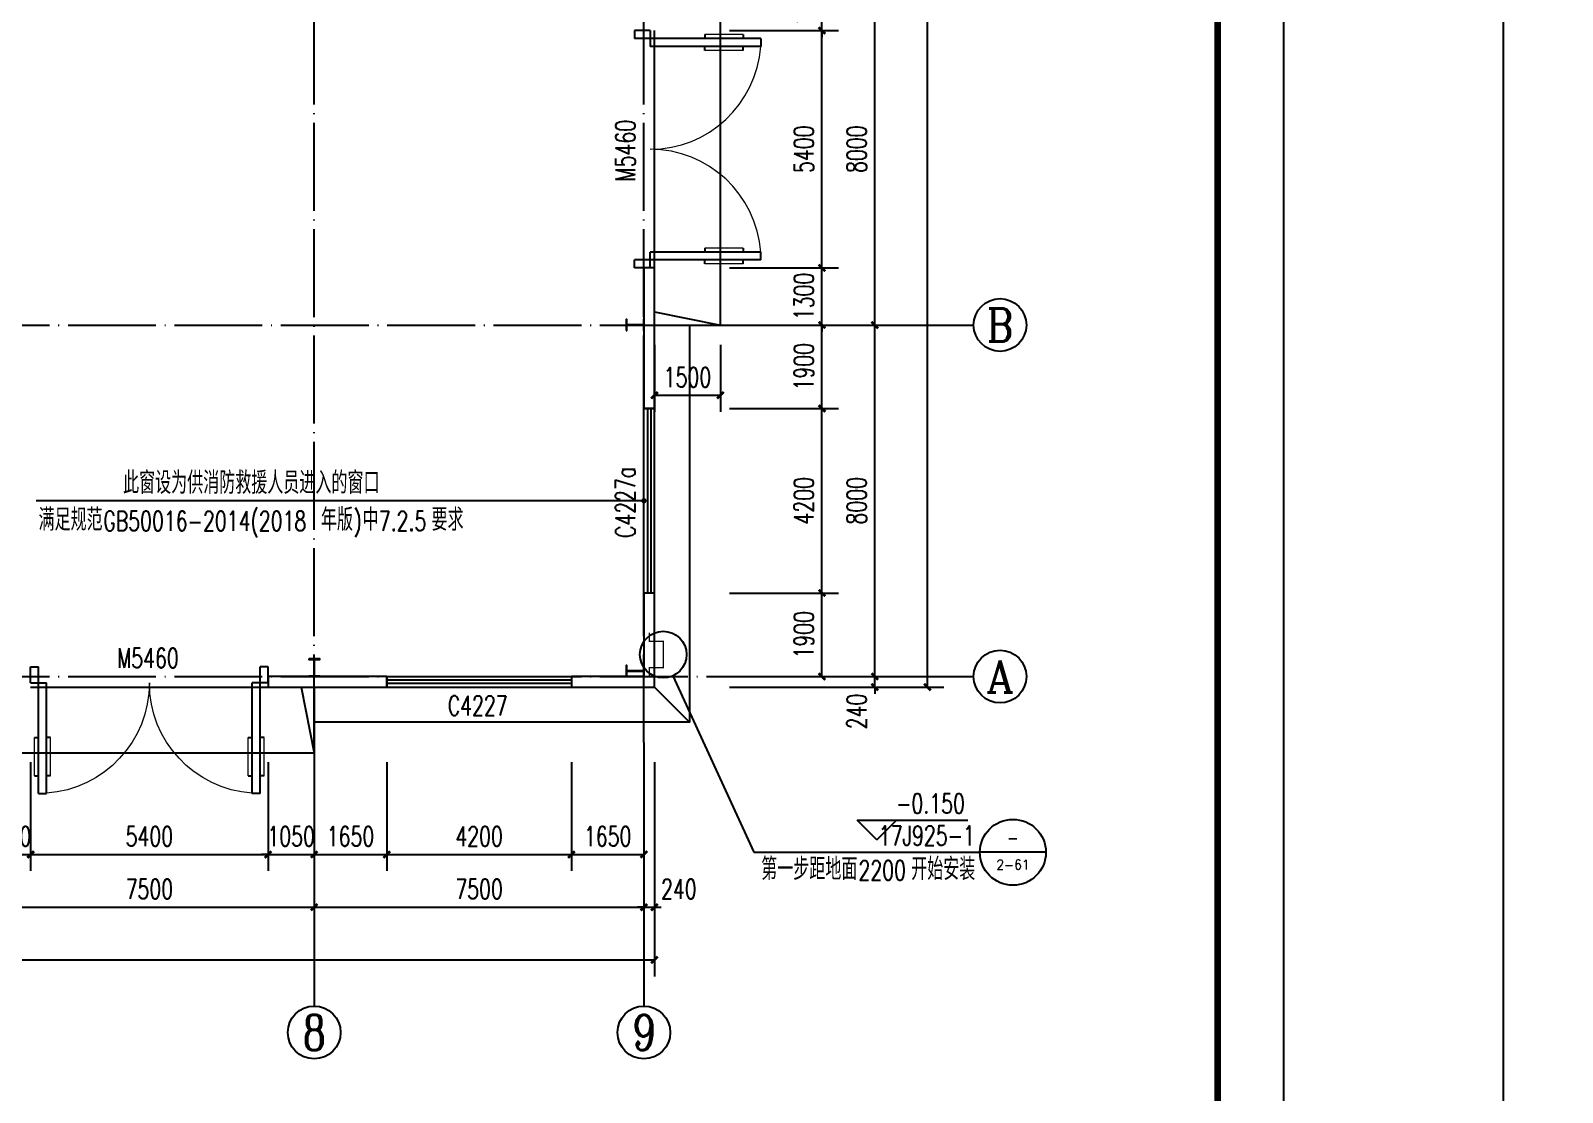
# Model space of a CAD drawing. Extents: x 14586673 to 15379323, y -344170 to -118775.
# Drawn here: x 14737673 to 14772514, y -313684 to -289520 of the extents above; entities that cross this region are included whole.
import ezdxf
from ezdxf.enums import TextEntityAlignment as Align

# ---------------------------------------------------------------- set-up
doc = ezdxf.new("R2010")
doc.units = 0
doc.header["$LTSCALE"] = 1000
doc.header["$MEASUREMENT"] = 0
doc.linetypes.add('DOTE', pattern=[2.42, 2, -0.2, 0.02, -0.2])
for name, color, linetype in [('AXIS', 3, 'Continuous'), ('AXIS_TEXT', 7, 'Continuous'), ('COLUMN', 2, 'Continuous'), ('DIM_ELEV', 3, 'Continuous'), ('DIM_LEAD', 3, 'Continuous'), ('DOTE', 1, 'DOTE'), ('PUB_DIM', 3, 'Continuous'), ('PUB_TEXT', 7, 'Continuous'), ('TK', 4, 'Continuous'), ('WALL-PARAPET', 6, 'Continuous'), ('WINDOW', 4, 'Continuous'), ('WINDOW_TEXT', 7, 'Continuous')]:
    doc.layers.add(name, color=color, linetype=linetype)
doc.styles.add('_TCH_AXIS', font='COMPLEX', dxfattribs={"bigfont": 'GBCBIG'})
doc.styles.add('_TCH_DIM', font='SIMPLEX', dxfattribs={"bigfont": 'GBCBIG'})
doc.styles.add('_TCH_DIM_T3', font='SIMPLEX', dxfattribs={"width": 0.705882, "bigfont": 'GBCBIG'})
doc.styles.add('_TCH_WINDOW', font='SIMPLEX', dxfattribs={"height": 3.5, "bigfont": 'GBCBIG'})
doc.styles.add('COMPLEX', font='COMPLEX')
doc.dimstyles.new('_TCH_ARCH&&150', dxfattribs={"dimtxt": 446.25, "dimasz": 150, "dimexe": 375, "dimexo": 450, "dimgap": 189.375, "dimtad": 1, "dimdec": 0, "dimzin": 0, "dimdsep": 46, "dimtxsty": '_TCH_DIM_T3', "dimblk": 'ARCHTICK', "dimcen": 0.09, "dimclrt": 7, "dimazin": 2, "dimtfac": 1, "dimtdec": 0, "dimtix": 1, "dimtmove": 2, "dimatfit": 3, "dimfxl": 0, "dimtolj": 1, "dimtzin": 0, "dimarcsym": 0})

# ---------------------------------------------------------------- blocks, each defined once
blk = doc.blocks.new('A$C797E1D2B')
at = {"layer": 'COLUMN'}
h = blk.add_hatch(color=256, dxfattribs=at)
h.paths.add_polyline_path([(125, 400), (250, 400), (250, 388), (130, 388), (130, 200), (125, 200)])
h.paths.add_polyline_path([(0, 400), (125, 400), (125, 200), (120, 200), (120, 388), (0, 388)])
h.paths.add_polyline_path([(0, 12), (120, 12), (120, 200), (125, 200), (125, 0), (0, 0)])
h.paths.add_polyline_path([(125, 200), (130, 200), (130, 12), (250, 12), (250, 0), (125, 0)])
blk.add_lwpolyline([(250, 0), (250, 12), (130, 12), (130, 388), (250, 388), (250, 400), (0, 400), (0, 388), (120, 388), (120, 12), (0, 12), (0, 0)], close=True, dxfattribs=at)
blk = doc.blocks.new('GeYuanFrame_34052851', base_point=(20.09, 4.53))
at = {"layer": 'TK'}
blk.add_lwpolyline([(20.09, 4.53), (20.09, 598.53), (1071.09, 598.53), (1071.09, 4.53)], close=True, dxfattribs=at)
at = {"layer": 'TK', "const_width": 1}
blk.add_lwpolyline([(45.09, 588.53), (1061.09, 588.53), (1061.09, 14.53), (45.09, 14.53)], close=True, dxfattribs=at)
blk = doc.blocks.new('GeYuanFrame_70717211', base_point=(20.09, 4.53))
at = {"layer": 'TK'}
blk.add_lwpolyline([(20.09, 4.53), (20.09, 598.53), (1071.09, 598.53), (1071.09, 4.53)], close=True, dxfattribs=at)
blk = doc.blocks.new('_AXISO')
blk.add_circle((0, 0), 0.5)
at = {"layer": 'AXIS_TEXT', "style": 'COMPLEX', "width": 1.041667}
blk.add_attdef('A', text='', height=0.56, dxfattribs=at).set_placement((-0.25, -0.28), (0.25, -0.28), align=Align.FIT)
blk = doc.blocks.new('_ArchTick')
at = {"color": 0, "linetype": 'ByBlock', "const_width": 0.4}
blk.add_lwpolyline([(-0.5, -0.5), (0.5, 0.5)], dxfattribs=at)
blk = doc.blocks.new('*D60')
at = {"layer": 'AXIS', "color": 0, "lineweight": -2}
for p, q in [((14753573, -207980), (14758448, -207980)), ((14758073, -304460), (14758073, -207980)), ((14753573, -304460), (14758448, -304460))]:
    blk.add_line(p, q, dxfattribs=at)
at = {"layer": 'Defpoints', "color": 0}
for p in [(14753123, -207980), (14758073, -207980), (14753123, -304460)]:
    blk.add_point(p, dxfattribs=at)
at = {"layer": 'AXIS', "color": 0, "lineweight": -2, "xscale": 150, "yscale": 150, "zscale": 150}
for p, rotation in [((14758073, -207980), 90), ((14758073, -304460), 270)]:
    blk.add_blockref('_ArchTick', p, dxfattribs=dict(at, rotation=rotation))
at = {"layer": 'AXIS', "color": 7, "insert": (14757660, -256220), "char_height": 446.2, "attachment_point": 5, "rotation": 90, "style": '_TCH_DIM_T3'}
blk.add_mtext('\\A1;96480', dxfattribs=at)
blk = doc.blocks.new('*D61')
at = {"layer": 'AXIS', "color": 0, "lineweight": -2}
for p, q in [((14756873, -304220), (14756873, -304070)), ((14753573, -304220), (14757248, -304220)), ((14753573, -304460), (14757248, -304460)), ((14756873, -304460), (14756873, -304220)), ((14756873, -304460), (14756873, -304610))]:
    blk.add_line(p, q, dxfattribs=at)
at = {"layer": 'Defpoints', "color": 0}
for p in [(14753123, -304220), (14753123, -304460), (14756873, -304220)]:
    blk.add_point(p, dxfattribs=at)
at = {"layer": 'AXIS', "color": 0, "lineweight": -2, "xscale": 150, "yscale": 150, "zscale": 150}
for p, rotation in [((14756873, -304220), 270), ((14756873, -304460), 90)]:
    blk.add_blockref('_ArchTick', p, dxfattribs=dict(at, rotation=rotation))
at = {"layer": 'AXIS', "color": 7, "insert": (14756460, -305015), "char_height": 446.2, "attachment_point": 5, "rotation": 90, "style": '_TCH_DIM_T3'}
blk.add_mtext('\\A1;240', dxfattribs=at)
blk = doc.blocks.new('*D62')
at = {"layer": 'AXIS', "color": 0, "lineweight": -2}
for p, q in [((14753573, -296220), (14757248, -296220)), ((14756873, -304220), (14756873, -296220)), ((14753573, -304220), (14757248, -304220))]:
    blk.add_line(p, q, dxfattribs=at)
at = {"layer": 'Defpoints', "color": 0}
for p in [(14753123, -296220), (14756873, -296220), (14753123, -304220)]:
    blk.add_point(p, dxfattribs=at)
at = {"layer": 'AXIS', "color": 0, "lineweight": -2, "xscale": 150, "yscale": 150, "zscale": 150}
for p, rotation in [((14756873, -296220), 90), ((14756873, -304220), 270)]:
    blk.add_blockref('_ArchTick', p, dxfattribs=dict(at, rotation=rotation))
at = {"layer": 'AXIS', "color": 7, "insert": (14756460, -300220), "char_height": 446.2, "attachment_point": 5, "rotation": 90, "style": '_TCH_DIM_T3'}
blk.add_mtext('\\A1;8000', dxfattribs=at)
blk = doc.blocks.new('*D63')
at = {"layer": 'AXIS', "color": 0, "lineweight": -2}
for p, q in [((14753573, -288220), (14757248, -288220)), ((14756873, -296220), (14756873, -288220)), ((14753573, -296220), (14757248, -296220))]:
    blk.add_line(p, q, dxfattribs=at)
at = {"layer": 'Defpoints', "color": 0}
for p in [(14753123, -288220), (14756873, -288220), (14753123, -296220)]:
    blk.add_point(p, dxfattribs=at)
at = {"layer": 'AXIS', "color": 0, "lineweight": -2, "xscale": 150, "yscale": 150, "zscale": 150}
for p, rotation in [((14756873, -288220), 90), ((14756873, -296220), 270)]:
    blk.add_blockref('_ArchTick', p, dxfattribs=dict(at, rotation=rotation))
at = {"layer": 'AXIS', "color": 7, "insert": (14756460, -292220), "char_height": 446.2, "attachment_point": 5, "rotation": 90, "style": '_TCH_DIM_T3'}
blk.add_mtext('\\A1;8000', dxfattribs=at)
blk = doc.blocks.new('$DorLib2D$00000011')
for p, q in [((-0.4667, 0.4709), (-0.4667, -0.0625)), ((-0.4667, 0.4709), (-0.4333, 0.4709)), ((-0.4333, 0.4709), (-0.4333, 0.0042)), ((0.4333, 0.4709), (0.4333, 0.0042)), ((0.4667, 0.4709), (0.4333, 0.4709)), ((0.4667, 0.4709), (0.4667, -0.0625)), ((-0.4833, 0.3962), (-0.4667, 0.3962)), ((-0.4167, 0.3962), (-0.4333, 0.3962)), ((0.4167, 0.3962), (0.4333, 0.3962)), ((0.4833, 0.3962), (0.4667, 0.3962)), ((-0.4833, 0.2346), (-0.4667, 0.2346)), ((-0.4167, 0.2346), (-0.4333, 0.2346)), ((0.4167, 0.2346), (0.4333, 0.2346)), ((0.4833, 0.2346), (0.4667, 0.2346)), ((-0.5, 0.0042), (-0.4333, 0.0042)), ((-0.5, 0.0042), (-0.5, -0.0625)), ((0.5, 0.0042), (0.4333, 0.0042)), ((0.5, 0.0042), (0.5, -0.0625)), ((-0.5, -0.0625), (-0.4667, -0.0625)), ((0.5, -0.0625), (0.4667, -0.0625))]:
    blk.add_line(p, q)
at = {"lineweight": 13}
for p, q in [((-0.4833, 0.3962), (-0.4833, 0.2346)), ((-0.4167, 0.3962), (-0.4167, 0.2346)), ((0.4167, 0.3962), (0.4167, 0.2346)), ((0.4833, 0.3962), (0.4833, 0.2346))]:
    blk.add_line(p, q, dxfattribs=at)
for centre, start, end in [((-0.4667, 0.0042), 0, 85.90396), ((0.4667, 0.0042), 94.09604, 180)]:
    blk.add_arc(centre, 0.4667, start, end, dxfattribs=at)
blk = doc.blocks.new('$TCHSYS$WIN2D')
for p, q in [((-0.5, 0.5), (0.5, 0.5)), ((-0.5, 0.5), (-0.5, -0.5)), ((0.5, 0.5), (0.5, -0.5)), ((0.5, 0.1667), (-0.5, 0.1667)), ((0.5, -0.1667), (-0.5, -0.1667)), ((-0.5, -0.5), (0.5, -0.5))]:
    blk.add_line(p, q)
blk = doc.blocks.new('*D80')
at = {"layer": 'AXIS', "color": 0, "lineweight": -2}
for p, q in [((14691383, -306170), (14691383, -311045)), ((14751863, -306170), (14751863, -311045)), ((14691383, -310670), (14751863, -310670))]:
    blk.add_line(p, q, dxfattribs=at)
at = {"layer": 'Defpoints', "color": 0}
for p in [(14691383, -305720), (14751863, -305720), (14751863, -310670)]:
    blk.add_point(p, dxfattribs=at)
at = {"layer": 'AXIS', "color": 0, "lineweight": -2, "xscale": 150, "yscale": 150, "zscale": 150, "rotation": 180}
blk.add_blockref('_ArchTick', (14691383, -310670), dxfattribs=at)
at = {"layer": 'AXIS', "color": 0, "lineweight": -2, "xscale": 150, "yscale": 150, "zscale": 150}
blk.add_blockref('_ArchTick', (14751863, -310670), dxfattribs=at)
at = {"layer": 'AXIS', "color": 7, "insert": (14721623, -310258), "char_height": 446.2, "attachment_point": 5, "style": '_TCH_DIM_T3'}
blk.add_mtext('\\A1;60480', dxfattribs=at)
blk = doc.blocks.new('*D88')
at = {"layer": 'AXIS', "color": 0, "lineweight": -2}
for p, q in [((14736623, -306170), (14736623, -309845)), ((14744123, -306170), (14744123, -309845)), ((14736623, -309470), (14744123, -309470))]:
    blk.add_line(p, q, dxfattribs=at)
at = {"layer": 'Defpoints', "color": 0}
for p in [(14736623, -305720), (14744123, -305720), (14744123, -309470)]:
    blk.add_point(p, dxfattribs=at)
at = {"layer": 'AXIS', "color": 0, "lineweight": -2, "xscale": 150, "yscale": 150, "zscale": 150, "rotation": 180}
blk.add_blockref('_ArchTick', (14736623, -309470), dxfattribs=at)
at = {"layer": 'AXIS', "color": 0, "lineweight": -2, "xscale": 150, "yscale": 150, "zscale": 150}
blk.add_blockref('_ArchTick', (14744123, -309470), dxfattribs=at)
at = {"layer": 'AXIS', "color": 7, "insert": (14740373, -309058), "char_height": 446.2, "attachment_point": 5, "style": '_TCH_DIM_T3'}
blk.add_mtext('\\A1;7500', dxfattribs=at)
blk = doc.blocks.new('*D89')
at = {"layer": 'AXIS', "color": 0, "lineweight": -2}
for p, q in [((14744123, -306170), (14744123, -309845)), ((14751623, -306170), (14751623, -309845)), ((14744123, -309470), (14751623, -309470))]:
    blk.add_line(p, q, dxfattribs=at)
at = {"layer": 'Defpoints', "color": 0}
for p in [(14744123, -305720), (14751623, -305720), (14751623, -309470)]:
    blk.add_point(p, dxfattribs=at)
at = {"layer": 'AXIS', "color": 0, "lineweight": -2, "xscale": 150, "yscale": 150, "zscale": 150, "rotation": 180}
blk.add_blockref('_ArchTick', (14744123, -309470), dxfattribs=at)
at = {"layer": 'AXIS', "color": 0, "lineweight": -2, "xscale": 150, "yscale": 150, "zscale": 150}
blk.add_blockref('_ArchTick', (14751623, -309470), dxfattribs=at)
at = {"layer": 'AXIS', "color": 7, "insert": (14747873, -309058), "char_height": 446.2, "attachment_point": 5, "style": '_TCH_DIM_T3'}
blk.add_mtext('\\A1;7500', dxfattribs=at)
blk = doc.blocks.new('*D90')
at = {"layer": 'AXIS', "color": 0, "lineweight": -2}
for p, q in [((14751623, -306170), (14751623, -309845)), ((14751863, -306170), (14751863, -309845)), ((14751623, -309470), (14751473, -309470)), ((14751623, -309470), (14751863, -309470)), ((14751863, -309470), (14752013, -309470))]:
    blk.add_line(p, q, dxfattribs=at)
at = {"layer": 'Defpoints', "color": 0}
for p in [(14751623, -305720), (14751863, -305720), (14751863, -309470)]:
    blk.add_point(p, dxfattribs=at)
at = {"layer": 'AXIS', "color": 0, "lineweight": -2, "xscale": 150, "yscale": 150, "zscale": 150}
blk.add_blockref('_ArchTick', (14751623, -309470), dxfattribs=at)
at = {"layer": 'AXIS', "color": 0, "lineweight": -2, "xscale": 150, "yscale": 150, "zscale": 150, "rotation": 180}
blk.add_blockref('_ArchTick', (14751863, -309470), dxfattribs=at)
at = {"layer": 'AXIS', "color": 7, "insert": (14752418, -309058), "char_height": 446.2, "attachment_point": 5, "style": '_TCH_DIM_T3'}
blk.add_mtext('\\A1;240', dxfattribs=at)
blk = doc.blocks.new('*D132')
at = {"layer": 'Defpoints', "color": 0}
for p in [(14751863, -296220), (14753363, -296220), (14753363, -297820)]:
    blk.add_point(p, dxfattribs=at)
at = {"layer": 'PUB_DIM', "color": 0, "lineweight": -2}
for p, q in [((14751863, -296670), (14751863, -298195)), ((14753363, -296670), (14753363, -298195)), ((14751863, -297820), (14753363, -297820))]:
    blk.add_line(p, q, dxfattribs=at)
at = {"layer": 'PUB_DIM', "color": 0, "lineweight": -2, "xscale": 150, "yscale": 150, "zscale": 150, "rotation": 180}
blk.add_blockref('_ArchTick', (14751863, -297820), dxfattribs=at)
at = {"layer": 'PUB_DIM', "color": 0, "lineweight": -2, "xscale": 150, "yscale": 150, "zscale": 150}
blk.add_blockref('_ArchTick', (14753363, -297820), dxfattribs=at)
at = {"layer": 'PUB_DIM', "color": 7, "insert": (14752613, -297408), "char_height": 446.2, "attachment_point": 5, "style": '_TCH_DIM_T3'}
blk.add_mtext('\\A1;1500', dxfattribs=at)
blk = doc.blocks.new('*D335')
at = {"layer": 'Defpoints', "color": 0}
for p in [(14736623, -305720), (14737673, -305720), (14737673, -308270)]:
    blk.add_point(p, dxfattribs=at)
at = {"layer": 'PUB_DIM', "color": 0, "lineweight": -2}
for p, q in [((14736623, -306170), (14736623, -308645)), ((14737673, -306170), (14737673, -308645)), ((14736623, -308270), (14736473, -308270)), ((14736623, -308270), (14737673, -308270)), ((14737673, -308270), (14737823, -308270))]:
    blk.add_line(p, q, dxfattribs=at)
at = {"layer": 'PUB_DIM', "color": 0, "lineweight": -2, "xscale": 150, "yscale": 150, "zscale": 150}
blk.add_blockref('_ArchTick', (14736623, -308270), dxfattribs=at)
at = {"layer": 'PUB_DIM', "color": 0, "lineweight": -2, "xscale": 150, "yscale": 150, "zscale": 150, "rotation": 180}
blk.add_blockref('_ArchTick', (14737673, -308270), dxfattribs=at)
at = {"layer": 'PUB_DIM', "color": 7, "insert": (14737148, -307858), "char_height": 446.2, "attachment_point": 5, "style": '_TCH_DIM_T3'}
blk.add_mtext('\\A1;1050', dxfattribs=at)
blk = doc.blocks.new('*D336')
at = {"layer": 'Defpoints', "color": 0}
for p in [(14737673, -305720), (14743073, -305720), (14743073, -308270)]:
    blk.add_point(p, dxfattribs=at)
at = {"layer": 'PUB_DIM', "color": 0, "lineweight": -2}
for p, q in [((14737673, -306170), (14737673, -308645)), ((14743073, -306170), (14743073, -308645)), ((14737673, -308270), (14743073, -308270))]:
    blk.add_line(p, q, dxfattribs=at)
at = {"layer": 'PUB_DIM', "color": 0, "lineweight": -2, "xscale": 150, "yscale": 150, "zscale": 150, "rotation": 180}
blk.add_blockref('_ArchTick', (14737673, -308270), dxfattribs=at)
at = {"layer": 'PUB_DIM', "color": 0, "lineweight": -2, "xscale": 150, "yscale": 150, "zscale": 150}
blk.add_blockref('_ArchTick', (14743073, -308270), dxfattribs=at)
at = {"layer": 'PUB_DIM', "color": 7, "insert": (14740373, -307858), "char_height": 446.2, "attachment_point": 5, "style": '_TCH_DIM_T3'}
blk.add_mtext('\\A1;5400', dxfattribs=at)
blk = doc.blocks.new('*D337')
at = {"layer": 'Defpoints', "color": 0}
for p in [(14743073, -305720), (14744123, -305720), (14744123, -308270)]:
    blk.add_point(p, dxfattribs=at)
at = {"layer": 'PUB_DIM', "color": 0, "lineweight": -2}
for p, q in [((14743073, -306170), (14743073, -308645)), ((14744123, -306170), (14744123, -308645)), ((14743073, -308270), (14742923, -308270)), ((14743073, -308270), (14744123, -308270)), ((14744123, -308270), (14744273, -308270))]:
    blk.add_line(p, q, dxfattribs=at)
at = {"layer": 'PUB_DIM', "color": 0, "lineweight": -2, "xscale": 150, "yscale": 150, "zscale": 150}
blk.add_blockref('_ArchTick', (14743073, -308270), dxfattribs=at)
at = {"layer": 'PUB_DIM', "color": 0, "lineweight": -2, "xscale": 150, "yscale": 150, "zscale": 150, "rotation": 180}
blk.add_blockref('_ArchTick', (14744123, -308270), dxfattribs=at)
at = {"layer": 'PUB_DIM', "color": 7, "insert": (14743598, -307858), "char_height": 446.2, "attachment_point": 5, "style": '_TCH_DIM_T3'}
blk.add_mtext('\\A1;1050', dxfattribs=at)
blk = doc.blocks.new('*D338')
at = {"layer": 'Defpoints', "color": 0}
for p in [(14744123, -305720), (14745773, -305720), (14745773, -308270)]:
    blk.add_point(p, dxfattribs=at)
at = {"layer": 'PUB_DIM', "color": 0, "lineweight": -2}
for p, q in [((14744123, -306170), (14744123, -308645)), ((14745773, -306170), (14745773, -308645)), ((14744123, -308270), (14745773, -308270))]:
    blk.add_line(p, q, dxfattribs=at)
at = {"layer": 'PUB_DIM', "color": 0, "lineweight": -2, "xscale": 150, "yscale": 150, "zscale": 150, "rotation": 180}
blk.add_blockref('_ArchTick', (14744123, -308270), dxfattribs=at)
at = {"layer": 'PUB_DIM', "color": 0, "lineweight": -2, "xscale": 150, "yscale": 150, "zscale": 150}
blk.add_blockref('_ArchTick', (14745773, -308270), dxfattribs=at)
at = {"layer": 'PUB_DIM', "color": 7, "insert": (14744948, -307858), "char_height": 446.2, "attachment_point": 5, "style": '_TCH_DIM_T3'}
blk.add_mtext('\\A1;1650', dxfattribs=at)
blk = doc.blocks.new('*D339')
at = {"layer": 'Defpoints', "color": 0}
for p in [(14745773, -305720), (14749973, -305720), (14749973, -308270)]:
    blk.add_point(p, dxfattribs=at)
at = {"layer": 'PUB_DIM', "color": 0, "lineweight": -2}
for p, q in [((14745773, -306170), (14745773, -308645)), ((14749973, -306170), (14749973, -308645)), ((14745773, -308270), (14749973, -308270))]:
    blk.add_line(p, q, dxfattribs=at)
at = {"layer": 'PUB_DIM', "color": 0, "lineweight": -2, "xscale": 150, "yscale": 150, "zscale": 150, "rotation": 180}
blk.add_blockref('_ArchTick', (14745773, -308270), dxfattribs=at)
at = {"layer": 'PUB_DIM', "color": 0, "lineweight": -2, "xscale": 150, "yscale": 150, "zscale": 150}
blk.add_blockref('_ArchTick', (14749973, -308270), dxfattribs=at)
at = {"layer": 'PUB_DIM', "color": 7, "insert": (14747873, -307858), "char_height": 446.2, "attachment_point": 5, "style": '_TCH_DIM_T3'}
blk.add_mtext('\\A1;4200', dxfattribs=at)
blk = doc.blocks.new('*D340')
at = {"layer": 'Defpoints', "color": 0}
for p in [(14749973, -305720), (14751623, -305720), (14751623, -308270)]:
    blk.add_point(p, dxfattribs=at)
at = {"layer": 'PUB_DIM', "color": 0, "lineweight": -2}
for p, q in [((14749973, -306170), (14749973, -308645)), ((14751623, -306170), (14751623, -308645)), ((14749973, -308270), (14751623, -308270))]:
    blk.add_line(p, q, dxfattribs=at)
at = {"layer": 'PUB_DIM', "color": 0, "lineweight": -2, "xscale": 150, "yscale": 150, "zscale": 150, "rotation": 180}
blk.add_blockref('_ArchTick', (14749973, -308270), dxfattribs=at)
at = {"layer": 'PUB_DIM', "color": 0, "lineweight": -2, "xscale": 150, "yscale": 150, "zscale": 150}
blk.add_blockref('_ArchTick', (14751623, -308270), dxfattribs=at)
at = {"layer": 'PUB_DIM', "color": 7, "insert": (14750798, -307858), "char_height": 446.2, "attachment_point": 5, "style": '_TCH_DIM_T3'}
blk.add_mtext('\\A1;1650', dxfattribs=at)
blk = doc.blocks.new('*D341')
at = {"layer": 'Defpoints', "color": 0}
for p in [(14753123, -302320), (14755673, -302320), (14753123, -304220)]:
    blk.add_point(p, dxfattribs=at)
at = {"layer": 'PUB_DIM', "color": 0, "lineweight": -2}
for p, q in [((14753573, -302320), (14756048, -302320)), ((14755673, -304220), (14755673, -302320)), ((14753573, -304220), (14756048, -304220))]:
    blk.add_line(p, q, dxfattribs=at)
at = {"layer": 'PUB_DIM', "color": 0, "lineweight": -2, "xscale": 150, "yscale": 150, "zscale": 150}
for p, rotation in [((14755673, -302320), 90), ((14755673, -304220), 270)]:
    blk.add_blockref('_ArchTick', p, dxfattribs=dict(at, rotation=rotation))
at = {"layer": 'PUB_DIM', "color": 7, "insert": (14755260, -303270), "char_height": 446.2, "attachment_point": 5, "rotation": 90, "style": '_TCH_DIM_T3'}
blk.add_mtext('\\A1;1900', dxfattribs=at)
blk = doc.blocks.new('*D342')
at = {"layer": 'Defpoints', "color": 0}
for p in [(14753123, -298120), (14755673, -298120), (14753123, -302320)]:
    blk.add_point(p, dxfattribs=at)
at = {"layer": 'PUB_DIM', "color": 0, "lineweight": -2}
for p, q in [((14753573, -298120), (14756048, -298120)), ((14755673, -302320), (14755673, -298120)), ((14753573, -302320), (14756048, -302320))]:
    blk.add_line(p, q, dxfattribs=at)
at = {"layer": 'PUB_DIM', "color": 0, "lineweight": -2, "xscale": 150, "yscale": 150, "zscale": 150}
for p, rotation in [((14755673, -298120), 90), ((14755673, -302320), 270)]:
    blk.add_blockref('_ArchTick', p, dxfattribs=dict(at, rotation=rotation))
at = {"layer": 'PUB_DIM', "color": 7, "insert": (14755260, -300220), "char_height": 446.2, "attachment_point": 5, "rotation": 90, "style": '_TCH_DIM_T3'}
blk.add_mtext('\\A1;4200', dxfattribs=at)
blk = doc.blocks.new('*D343')
at = {"layer": 'Defpoints', "color": 0}
for p in [(14753123, -296220), (14755673, -296220), (14753123, -298120)]:
    blk.add_point(p, dxfattribs=at)
at = {"layer": 'PUB_DIM', "color": 0, "lineweight": -2}
for p, q in [((14753573, -296220), (14756048, -296220)), ((14755673, -298120), (14755673, -296220)), ((14753573, -298120), (14756048, -298120))]:
    blk.add_line(p, q, dxfattribs=at)
at = {"layer": 'PUB_DIM', "color": 0, "lineweight": -2, "xscale": 150, "yscale": 150, "zscale": 150}
for p, rotation in [((14755673, -296220), 90), ((14755673, -298120), 270)]:
    blk.add_blockref('_ArchTick', p, dxfattribs=dict(at, rotation=rotation))
at = {"layer": 'PUB_DIM', "color": 7, "insert": (14755260, -297170), "char_height": 446.2, "attachment_point": 5, "rotation": 90, "style": '_TCH_DIM_T3'}
blk.add_mtext('\\A1;1900', dxfattribs=at)
blk = doc.blocks.new('*D344')
at = {"layer": 'Defpoints', "color": 0}
for p in [(14753123, -294920), (14755673, -294920), (14753123, -296220)]:
    blk.add_point(p, dxfattribs=at)
at = {"layer": 'PUB_DIM', "color": 0, "lineweight": -2}
for p, q in [((14753573, -294920), (14756048, -294920)), ((14755673, -294920), (14755673, -294770)), ((14755673, -296220), (14755673, -294920)), ((14753573, -296220), (14756048, -296220)), ((14755673, -296220), (14755673, -296370))]:
    blk.add_line(p, q, dxfattribs=at)
at = {"layer": 'PUB_DIM', "color": 0, "lineweight": -2, "xscale": 150, "yscale": 150, "zscale": 150}
for p, rotation in [((14755673, -294920), 270), ((14755673, -296220), 90)]:
    blk.add_blockref('_ArchTick', p, dxfattribs=dict(at, rotation=rotation))
at = {"layer": 'PUB_DIM', "color": 7, "insert": (14755260, -295570), "char_height": 446.2, "attachment_point": 5, "rotation": 90, "style": '_TCH_DIM_T3'}
blk.add_mtext('\\A1;1300', dxfattribs=at)
blk = doc.blocks.new('*D345')
at = {"layer": 'Defpoints', "color": 0}
for p in [(14753123, -289520), (14755673, -289520), (14753123, -294920)]:
    blk.add_point(p, dxfattribs=at)
at = {"layer": 'PUB_DIM', "color": 0, "lineweight": -2}
for p, q in [((14753573, -289520), (14756048, -289520)), ((14755673, -294920), (14755673, -289520)), ((14753573, -294920), (14756048, -294920))]:
    blk.add_line(p, q, dxfattribs=at)
at = {"layer": 'PUB_DIM', "color": 0, "lineweight": -2, "xscale": 150, "yscale": 150, "zscale": 150}
for p, rotation in [((14755673, -289520), 90), ((14755673, -294920), 270)]:
    blk.add_blockref('_ArchTick', p, dxfattribs=dict(at, rotation=rotation))
at = {"layer": 'PUB_DIM', "color": 7, "insert": (14755260, -292220), "char_height": 446.2, "attachment_point": 5, "rotation": 90, "style": '_TCH_DIM_T3'}
blk.add_mtext('\\A1;5400', dxfattribs=at)
blk = doc.blocks.new('*D346')
at = {"layer": 'Defpoints', "color": 0}
for p in [(14753123, -288220), (14755673, -288220), (14753123, -289520)]:
    blk.add_point(p, dxfattribs=at)
at = {"layer": 'PUB_DIM', "color": 0, "lineweight": -2}
for p, q in [((14755673, -288220), (14755673, -288070)), ((14753573, -288220), (14756048, -288220)), ((14755673, -289520), (14755673, -288220)), ((14753573, -289520), (14756048, -289520)), ((14755673, -289520), (14755673, -289670))]:
    blk.add_line(p, q, dxfattribs=at)
at = {"layer": 'PUB_DIM', "color": 0, "lineweight": -2, "xscale": 150, "yscale": 150, "zscale": 150}
for p, rotation in [((14755673, -288220), 270), ((14755673, -289520), 90)]:
    blk.add_blockref('_ArchTick', p, dxfattribs=dict(at, rotation=rotation))
at = {"layer": 'PUB_DIM', "color": 7, "insert": (14755260, -288870), "char_height": 446.2, "attachment_point": 5, "rotation": 90, "style": '_TCH_DIM_T3'}
blk.add_mtext('\\A1;1300', dxfattribs=at)

msp = doc.modelspace()

# ---------------------------------------------------------------- linework, layer by layer
at = {"ltscale": 0.5}
for p, q in [((14751862.6, -295920.3), (14753362.6, -296220.3)), ((14743822.6, -304460.3), (14744122.6, -305960.3)), ((14752662.6, -305260.3), (14751862.6, -304460.3))]:
    msp.add_line(p, q, dxfattribs=at)
for points in [[(14751862.6, -296220.3), (14753362.6, -296220.3), (14753362.6, -288220.3), (14751862.6, -288220.3)], [(14752662.6, -296220.3), (14752662.6, -305260.3), (14744122.6, -305260.3)], [(14744122.6, -304460.3), (14744122.6, -305960.3), (14736622.6, -305960.3), (14736622.6, -304460.3)]]:
    msp.add_lwpolyline(points, dxfattribs=at)
at = {"const_width": 30}
msp.add_lwpolyline([(14751742.6, -303220.3), (14751742.6, -303420.3), (14752062.6, -303420.3), (14752062.6, -304020.3), (14751742.6, -304020.3), (14751742.6, -304220.3)], dxfattribs=at)
at = {"layer": 'AXIS'}
for p, q in [((14753122.6, -296220.3), (14759122.6, -296220.3)), ((14753122.6, -304220.3), (14759122.6, -304220.3)), ((14744122.6, -305720.3), (14744122.6, -311720.3)), ((14751622.6, -305720.3), (14751622.6, -311720.3))]:
    msp.add_line(p, q, dxfattribs=at)
at = {"layer": 'DIM_ELEV'}
for p, q in [((14756921.6, -307939.8), (14756471.6, -307489.8)), ((14756471.6, -307489.8), (14758991.6, -307489.8)), ((14756921.6, -307939.8), (14757371.6, -307489.8))]:
    msp.add_line(p, q, dxfattribs=at)
at = {"layer": 'DIM_LEAD'}
for p, q in [((14747522.6, -300220.3), (14737801.3, -300220.3)), ((14751622.6, -300220.3), (14747522.6, -300220.3)), ((14752283.3, -304202.5), (14754122.6, -308220.3)), ((14754122.6, -308220.3), (14759267.2, -308220.3)), ((14760767.2, -308220.3), (14759267.2, -308220.3))]:
    msp.add_line(p, q, dxfattribs=at)
at = {"layer": 'DIM_LEAD', "const_width": 60}
msp.add_lwpolyline([(14751652.6, -300220.3, 1), (14751592.6, -300220.3, 1)], format="xyb", close=True, dxfattribs=at)
at = {"layer": 'DIM_LEAD'}
for centre, radius in [((14752062.6, -303720.3), 530.2), ((14760017.2, -308220.3), 750)]:
    msp.add_circle(centre, radius, dxfattribs=at)
at = {"layer": 'DOTE'}
for p, q in [((14744122.6, -305720.3), (14744122.6, -206720.3)), ((14751622.6, -305720.3), (14751622.6, -206720.3)), ((14690122.6, -296220.3), (14753122.6, -296220.3)), ((14690122.6, -304220.3), (14753122.6, -304220.3))]:
    msp.add_line(p, q, dxfattribs=at)
at = {"layer": 'WALL-PARAPET'}
for p, q in [((14751862.6, -294920.3), (14751622.6, -294920.3)), ((14751622.6, -294920.3), (14751622.6, -298120.3)), ((14751862.6, -298120.3), (14751862.6, -294920.3)), ((14751622.6, -298120.3), (14751862.6, -298120.3)), ((14751862.6, -302320.3), (14751622.6, -302320.3)), ((14751622.6, -302320.3), (14751622.6, -304220.3)), ((14751862.6, -304460.3), (14751862.6, -302320.3)), ((14745772.6, -304220.3), (14743072.6, -304220.3)), ((14743072.6, -304220.3), (14743072.6, -304460.3)), ((14743072.6, -304460.3), (14745772.6, -304460.3)), ((14745772.6, -304460.3), (14745772.6, -304220.3)), ((14751622.6, -304220.3), (14749972.6, -304220.3)), ((14749972.6, -304220.3), (14749972.6, -304460.3)), ((14749972.6, -304460.3), (14751862.6, -304460.3))]:
    msp.add_line(p, q, dxfattribs=at)
at = {"layer": 'WINDOW'}
for p, q in [((14751862.6, -294920.3), (14751862.6, -289520.3)), ((14737672.6, -304460.3), (14743072.6, -304460.3))]:
    msp.add_line(p, q, dxfattribs=at)

# ---------------------------------------------------------------- block references
at = {"xscale": 150, "yscale": 150, "zscale": 150, "rotation": 270}
for name, p in [('GeYuanFrame_34052851', (14677072.6, -181520.3)), ('GeYuanFrame_70717211', (14771172.6, -181520.3))]:
    msp.add_blockref(name, p, dxfattribs=at)
for p, rotation in [((14751222.6, -296095.3), 270), ((14744247.6, -303820.3), 180), ((14751222.6, -303970.3), 270)]:
    msp.add_blockref('A$C797E1D2B', p, dxfattribs=dict(rotation=rotation))
at = {"layer": 'AXIS'}
ref = msp.add_blockref('_AXISO', (14759722.6, -296220.3), dxfattribs=dict(at, xscale=1200, yscale=1200, zscale=1200))
ref.add_attrib('A', 'B', dxfattribs={"layer": 'AXIS_TEXT', "ltscale": 0.5, "height": 746.2, "style": '_TCH_AXIS'}).set_placement((14759420.6, -296593.4), (14760024.6, -296593.4), align=Align.FIT)
ref = msp.add_blockref('_AXISO', (14759722.6, -304220.3), dxfattribs=dict(at, xscale=1200, yscale=1200, zscale=1200))
ref.add_attrib('A', 'A', dxfattribs={"layer": 'AXIS_TEXT', "ltscale": 0.5, "height": 728.9, "style": '_TCH_AXIS'}).set_placement((14759410.2, -304584.8), (14760035, -304584.8), align=Align.FIT)
ref = msp.add_blockref('_AXISO', (14744122.6, -312320.3), dxfattribs=dict(at, xscale=1200, yscale=1200, zscale=1200))
ref.add_attrib('A', '8', dxfattribs={"layer": 'AXIS_TEXT', "ltscale": 0.5, "height": 798.8, "style": '_TCH_AXIS'}).set_placement((14743856.3, -312719.7), (14744388.8, -312719.7), align=Align.FIT)
ref = msp.add_blockref('_AXISO', (14751622.6, -312320.3), dxfattribs=dict(at, xscale=1200, yscale=1200, zscale=1200))
ref.add_attrib('A', '9', dxfattribs={"layer": 'AXIS_TEXT', "ltscale": 0.5, "height": 798.8, "style": '_TCH_AXIS'}).set_placement((14751356.3, -312719.7), (14751888.8, -312719.7), align=Align.FIT)
at = {"layer": 'WINDOW'}
ref = msp.add_blockref('$DorLib2D$00000011', (14751742.6, -292220.3), dxfattribs=dict(at, xscale=-5400, yscale=-5400, zscale=-5400, rotation=90))
ref.add_attrib('A', 'M5460', (14751425.9, -292955.3), dxfattribs={"layer": 'WINDOW_TEXT', "ltscale": 0.5, "height": 446.25, "rotation": 90, "style": '_TCH_WINDOW', "width": 0.705882})
ref = msp.add_blockref('$TCHSYS$WIN2D', (14751742.6, -300220.3), dxfattribs=dict(at, xscale=4200, yscale=-240, zscale=4200, rotation=90))
ref.add_attrib('A', 'C4227a', (14751425.9, -301067.8), dxfattribs={"layer": 'WINDOW_TEXT', "ltscale": 0.5, "height": 446.25, "rotation": 90, "style": '_TCH_WINDOW', "width": 0.705882})
ref = msp.add_blockref('$DorLib2D$00000011', (14740372.6, -304340.3), dxfattribs=dict(at, xscale=5400, yscale=-5400, zscale=5400))
ref.add_attrib('A', 'M5460', (14739637.6, -304023.6), dxfattribs={"layer": 'WINDOW_TEXT', "ltscale": 0.5, "height": 446.25, "style": '_TCH_WINDOW', "width": 0.705882})
ref = msp.add_blockref('$TCHSYS$WIN2D', (14747872.6, -304340.3), dxfattribs=dict(at, xscale=4200, yscale=240, zscale=4200))
ref.add_attrib('A', 'C4227', (14747160.1, -305103.3), dxfattribs={"layer": 'WINDOW_TEXT', "ltscale": 0.5, "height": 446.25, "style": '_TCH_WINDOW', "width": 0.705882})

# ---------------------------------------------------------------- texts
at = {"layer": 'PUB_TEXT', "style": '_TCH_DIM'}
for s, height, p in [('此窗设为供消防救援人员进入的窗口', 506.383, (14739774.4, -300062.8)), ('满足规范', 506.38, (14737851.1, -300902.8)), ('年版', 506.38, (14744275.5, -300902.8)), ('中', 506.4, (14745222.8, -300902.8)), ('要求', 506.38, (14746791.4, -300902.8)), ('第一步距地面', 506.38, (14754290.6, -308852.6)), ('开始安装', 506.38, (14757702.3, -308852.6))]:
    msp.add_text(s, height=height, dxfattribs=at).set_placement(p)
at = {"layer": 'PUB_TEXT', "style": '_TCH_DIM', "width": 0.705882}
for s, height, p in [('GB50016-2014(2018', 446.25, (14739325.5, -300902.8)), (')', 446.2, (14745012.8, -300902.8)), ('7.2.5', 446.25, (14745591.4, -300902.8)), ('-0.150', 446.25, (14757356.6, -307332.3)), ('17J925-1', 446.25, (14756964.7, -308062.8)), ('2200', 446.25, (14756502.3, -308852.6))]:
    msp.add_text(s, height=height, dxfattribs=at).set_placement(p)
at = {"layer": 'PUB_TEXT', "style": '_TCH_DIM', "width": 0.777778}
msp.add_text('-', height=391.5, dxfattribs=at).set_placement((14759886.7, -308081.5), (14760147.7, -308081.5), align=Align.FIT)
at = {"layer": 'PUB_TEXT', "style": '_TCH_DIM'}
msp.add_text('2-61', height=223.12, dxfattribs=at).set_placement((14759640.1, -308613.5), (14760394.4, -308613.5), align=Align.FIT)

# ---------------------------------------------------------------- dimensions: what is measured, and where the dimension line sits
at = {"layer": 'AXIS'}
for p1, p2, distance, text, picture, middle in [((14753122.6, -304460.3), (14753122.6, -207980.3), -4950, '96480', '*D60', (14757660.1, -256220.3)), ((14753122.6, -296220.3), (14753122.6, -288220.3), -3750, '8000', '*D63', (14756460.1, -292220.3)), ((14753122.6, -304220.3), (14753122.6, -296220.3), -3750, '8000', '*D62', (14756460.1, -300220.3)), ((14691382.6, -305720.3), (14751862.6, -305720.3), -4950, '60480', '*D80', (14721622.6, -310257.8)), ((14736622.6, -305720.3), (14744122.6, -305720.3), -3750, '7500', '*D88', (14740372.6, -309057.8)), ((14744122.6, -305720.3), (14751622.6, -305720.3), -3750, '7500', '*D89', (14747872.6, -309057.8))]:
    dim = msp.add_aligned_dim(p1=p1, p2=p2, distance=distance, text=text, dimstyle='_TCH_ARCH&&150', dxfattribs=at)
    dim.commit()
    dim.dimension.update_dxf_attribs({"geometry": picture, "text_midpoint": middle})
for base, p1, p2, angle, picture, middle in [((14756872.6, -304220.3), (14753122.6, -304460.3), (14753122.6, -304220.3), 90, '*D61', (14756460.1, -305015.3)), ((14751862.6, -309470.3), (14751622.6, -305720.3), (14751862.6, -305720.3), 0, '*D90', (14752417.6, -309057.8))]:
    dim = msp.add_linear_dim(base=base, p1=p1, p2=p2, angle=angle, text='240', dimstyle='_TCH_ARCH&&150', dxfattribs=at)
    dim.commit()
    dim.dimension.update_dxf_attribs({"geometry": picture, "text_midpoint": middle, "dimtype": 161})
at = {"layer": 'PUB_DIM'}
for p1, p2, distance, text, picture, middle in [((14753122.6, -289520.3), (14753122.6, -288220.3), -2550, '1300', '*D346', (14755260.1, -288870.3)), ((14753122.6, -294920.3), (14753122.6, -289520.3), -2550, '5400', '*D345', (14755260.1, -292220.3)), ((14753122.6, -296220.3), (14753122.6, -294920.3), -2550, '1300', '*D344', (14755260.1, -295570.3)), ((14753122.6, -298120.3), (14753122.6, -296220.3), -2550, '1900', '*D343', (14755260.1, -297170.3)), ((14751862.6, -296220.3), (14753362.6, -296220.3), -1600, '1500', '*D132', (14752612.6, -297407.8)), ((14753122.6, -302320.3), (14753122.6, -298120.3), -2550, '4200', '*D342', (14755260.1, -300220.3)), ((14753122.6, -304220.3), (14753122.6, -302320.3), -2550, '1900', '*D341', (14755260.1, -303270.3)), ((14736622.6, -305720.3), (14737672.6, -305720.3), -2550, '1050', '*D335', (14737147.6, -307857.8)), ((14737672.6, -305720.3), (14743072.6, -305720.3), -2550, '5400', '*D336', (14740372.6, -307857.8)), ((14743072.6, -305720.3), (14744122.6, -305720.3), -2550, '1050', '*D337', (14743597.6, -307857.8)), ((14744122.6, -305720.3), (14745772.6, -305720.3), -2550, '1650', '*D338', (14744947.6, -307857.8)), ((14745772.6, -305720.3), (14749972.6, -305720.3), -2550, '4200', '*D339', (14747872.6, -307857.8)), ((14749972.6, -305720.3), (14751622.6, -305720.3), -2550, '1650', '*D340', (14750797.6, -307857.8))]:
    dim = msp.add_aligned_dim(p1=p1, p2=p2, distance=distance, text=text, dimstyle='_TCH_ARCH&&150', dxfattribs=at)
    dim.commit()
    dim.dimension.update_dxf_attribs({"geometry": picture, "text_midpoint": middle})

doc.saveas('drawing.dxf')
